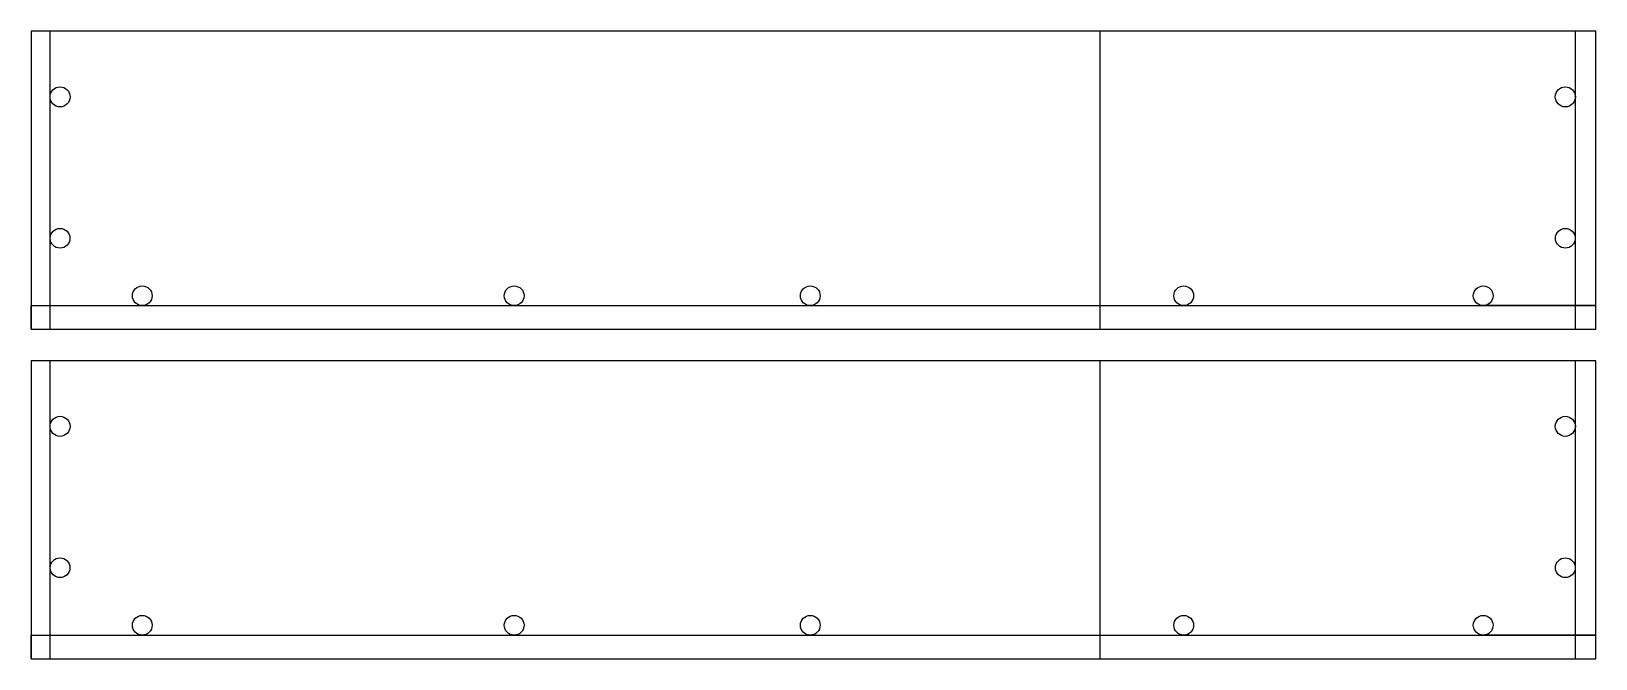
# Paper-space layout 'Layout4' of a CAD drawing. Header units: centimetres. Extents: x -28.5 to 13.5, y 3.1 to 19.9.
import ezdxf

# ---------------------------------------------------------------- set-up
doc = ezdxf.new("R2010")
doc.units = ezdxf.units.CM
doc.header["$MEASUREMENT"] = 0

psp = doc.layouts.new('Layout4')

# ---------------------------------------------------------------- linework, layer by layer
for p, q in [((-28.005, 11.932), (-28.005, 19.932)), ((13.488, 19.932), (0.175, 19.932)), ((0.175, 19.932), (0.175, 11.932)), ((13.488, 19.932), (12.94, 19.932)), ((12.94, 19.932), (12.94, 11.932)), ((13.488, 19.932), (13.488, 19.932)), ((-28.512, 11.932), (-28.512, 12.566)), ((-28.512, 12.566), (13.488, 12.566)), ((-28.512, 12.566), (-25.532, 12.566)), ((-25.532, 12.566), (-15.549, 12.566)), ((-15.549, 12.566), (-7.599, 12.566)), ((-7.599, 12.566), (2.428, 12.566)), ((13.488, 12.566), (10.467, 12.566)), ((-28.512, 11.932), (-28.512, 11.932)), ((-28.512, 11.932), (-28.005, 11.932)), ((-28.005, 3.086), (-28.005, 11.086)), ((13.488, 11.086), (0.175, 11.086)), ((0.175, 11.086), (0.175, 3.086)), ((13.488, 11.086), (12.94, 11.086)), ((12.94, 11.086), (12.94, 3.086)), ((13.488, 11.086), (13.488, 11.086)), ((-28.512, 3.086), (-28.512, 3.72)), ((-28.512, 3.72), (13.488, 3.72)), ((-28.512, 3.72), (-25.532, 3.72)), ((-25.532, 3.72), (-15.549, 3.72)), ((-15.549, 3.72), (-7.599, 3.72)), ((-7.599, 3.72), (2.428, 3.72)), ((13.488, 3.72), (10.467, 3.72)), ((-28.512, 3.086), (-28.512, 3.086)), ((-28.512, 3.086), (-28.005, 3.086))]:
    psp.add_line(p, q)
for points in [[(-28.512, 11.932), (13.488, 11.932), (13.488, 19.932), (-28.512, 19.932)], [(-28.512, 3.086), (13.488, 3.086), (13.488, 11.086), (-28.512, 11.086)]]:
    psp.add_lwpolyline(points, close=True)
for centre, radius in [((-27.74, 18.171), 0.269), ((12.672, 18.171), 0.269), ((-27.74, 14.375), 0.265), ((12.672, 14.375), 0.265), ((-25.532, 12.831), 0.265), ((-15.549, 12.831), 0.265), ((-7.599, 12.831), 0.265), ((2.428, 12.831), 0.265), ((10.467, 12.831), 0.265), ((-27.74, 9.325), 0.269), ((12.672, 9.325), 0.269), ((-27.74, 5.53), 0.265), ((12.672, 5.53), 0.265), ((-25.532, 3.985), 0.265), ((-15.549, 3.985), 0.265), ((-7.599, 3.985), 0.265), ((2.428, 3.985), 0.265), ((10.467, 3.985), 0.265)]:
    psp.add_circle(centre, radius)

doc.saveas('drawing.dxf')
